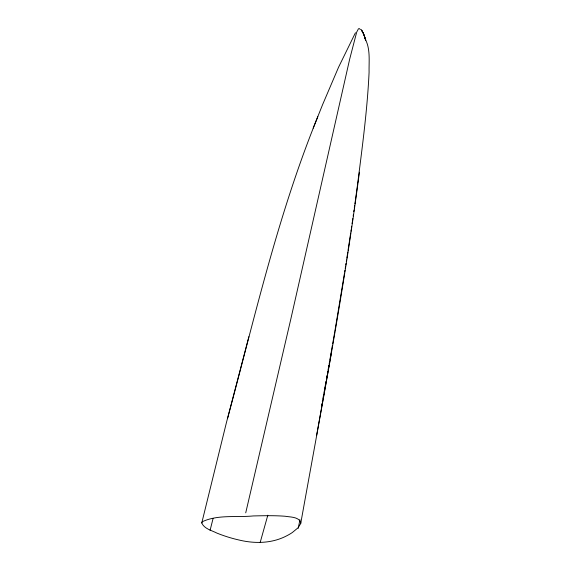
<?xml version="1.0" encoding="UTF-8"?>
<svg xmlns="http://www.w3.org/2000/svg" width="571" height="571" viewBox="0 0 571 571"><rect width="100%" height="100%" fill="white"/><g stroke="black" fill="none" stroke-linecap="round" stroke-linejoin="round"><path stroke-width="0.86" d="M357.767 182.856C362.399 146.069 367.374 109.254 369.087 72.189C368.83 60.897 370.707 48.214 364.662 38.071M359.409 172.228C344.12 289.989 321.73 406.673 300.717 523.507L298.033 527.811L292.352 532.5A85.714 47.907 12.7 0 1 286.228 536.062C271.76 543.506 254.73 543.799 239.17 540.045C231.569 538.339 224.11 536.005 216.88 533.086C211.648 530.388 204.211 528.817 201.77 522.972L226.43 422.583L248.877 336.676M355.497 199.6L357.66 183.719M353.185 215.981L353.428 214.261M353.792 211.677L354.034 209.957M354.284 208.229L354.648 205.646M354.891 203.926L355.383 200.478M350.687 232.968L348.06 250.291M350.937 231.276L351.186 229.578M351.443 227.886L351.693 226.195M352.064 223.646L352.314 221.955M352.564 220.263L352.814 218.565M346.861 258.156L347.796 252.039M344.384 273.766L334.934 330.83M344.656 272.032L344.934 270.297M345.212 268.57L345.484 266.835M345.762 265.101L346.033 263.367M346.311 261.632L346.59 259.898M329.959 359.437L332.372 345.562M332.672 343.828L334.784 331.694M324.656 389.079L325.441 384.718M325.748 382.977L326.062 381.228M326.376 379.487L327.154 375.126M327.461 373.384L327.775 371.642M328.089 369.901L328.867 365.54M329.181 363.798L329.488 362.05M316.634 435.302L331.608 351.608M321.687 405.317L321.994 403.604M322.308 401.898L322.622 400.185M322.936 398.479L323.721 394.204M324.035 392.498L324.342 390.785M298.255 528.268L299.946 519.617M245.73 512.829L290.789 319.21L349.666 59.213L356.682 32.176L358.424 28.814L359.337 28.593L360.351 29.492M210.071 530.373L213.076 518.504M227.508 418.657C254.766 317.29 278.034 214.175 317.819 116.741M267.813 515.213L260.183 542.45M313.186 128.147L322.644 104.522L338.61 67.128L355.455 32.747M201.77 522.972L202.284 521.73C217.858 514.385 236.458 517.576 253.26 515.941C263.881 515.699 274.523 515.435 285.122 516.248C290.332 517.176 297.555 516.684 300.674 521.787L300.717 523.507M361.1 29.499L363.541 33.746L365.775 40.234L363.813 34.417L365.604 39.713M363.235 33.104L361.65 30.177L363.541 33.746L363.235 33.104"/></g></svg>
